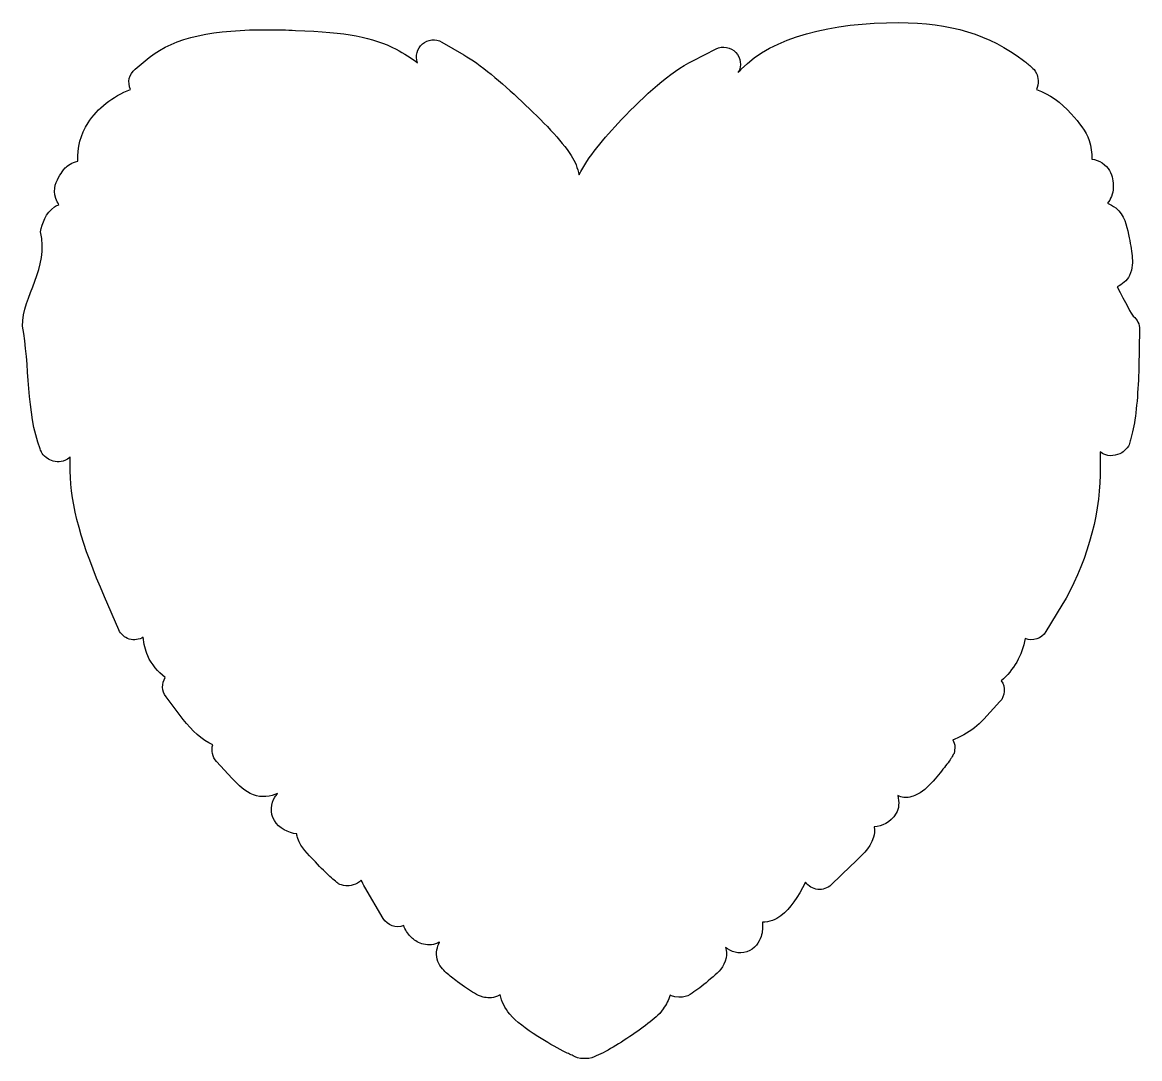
# Model space of a CAD drawing. Header units: centimetres. Extents: x -12.9 to 13.2, y -30.6 to 24.8.
# Drawn here: x -11.88 to 13.23, y -30.63 to -7.33 of the extents above; entities that cross this region are included whole.
import ezdxf

# ---------------------------------------------------------------- set-up
doc = ezdxf.new("R2010")
doc.units = ezdxf.units.CM
doc.header["$MEASUREMENT"] = 0
doc.layers.add('Layer 1', color=7, linetype='Continuous')

msp = doc.modelspace()

# ---------------------------------------------------------------- linework, layer by layer
at = {"layer": 'Layer 1', "color": 16}
msp.add_open_spline([(7.81909, -7.33911), (6.30493, -7.33464), (4.98252, -7.66417), (4.2745, -8.38835), (4.2745, -8.38835), (4.25033, -8.41306), (4.23038, -8.43497), (4.20753, -8.45863), (4.20753, -8.45863), (4.29047, -8.3137), (4.26867, -8.13166), (4.15379, -8.01049), (4.15379, -8.01049), (4.0389, -7.88931), (3.85809, -7.85766), (3.70895, -7.93277), (3.70895, -7.93277), (3.70895, -7.93277), (3.19054, -8.19652), (3.19054, -8.19652), (3.19054, -8.19652), (2.68189, -8.45552), (2.10332, -8.97048), (1.5865, -9.52192), (1.5865, -9.52192), (1.18505, -9.95026), (0.83372, -10.36119), (0.62987, -10.76215), (0.62987, -10.76215), (0.59664, -10.61284), (0.54353, -10.46564), (0.45458, -10.32725), (0.45458, -10.32725), (0.23459, -9.985), (-0.18937, -9.54951), (-0.65584, -9.11264), (-0.65584, -9.11264), (-1.12232, -8.67578), (-1.59718, -8.27232), (-1.95809, -8.06506), (-1.95809, -8.06506), (-1.95809, -8.06506), (-2.45501, -7.77898), (-2.45501, -7.77898), (-2.45501, -7.77898), (-2.59357, -7.69988), (-2.76691, -7.71675), (-2.88827, -7.82032), (-2.88827, -7.82032), (-3.00963, -7.92389), (-3.05292, -8.09191), (-2.99658, -8.24117), (-2.99658, -8.24117), (-3.14319, -8.13313), (-3.3035, -8.03238), (-3.47862, -7.94103), (-3.47862, -7.94103), (-4.01857, -7.65938), (-4.57371, -7.56208), (-5.74163, -7.51439), (-5.74163, -7.51439), (-5.94178, -7.50622), (-6.13301, -7.5012), (-6.31462, -7.50034), (-6.31462, -7.50034), (-7.5867, -7.49428), (-8.44735, -7.65653), (-9.02743, -8.12624), (-9.02743, -8.12624), (-9.02743, -8.12624), (-9.34575, -8.38504), (-9.34575, -8.38504), (-9.34575, -8.38504), (-9.48166, -8.49573), (-9.52375, -8.68529), (-9.44745, -8.8431), (-9.44745, -8.8431), (-9.85579, -9.00264), (-10.18871, -9.26296), (-10.40243, -9.5922), (-10.40243, -9.5922), (-10.56828, -9.84769), (-10.64619, -10.15174), (-10.63312, -10.45788), (-10.63312, -10.45788), (-10.77264, -10.47747), (-10.86713, -10.55657), (-10.91506, -10.60837), (-10.91506, -10.60837), (-10.96974, -10.66744), (-11.00021, -10.7167), (-11.03578, -10.77208), (-11.03578, -10.77208), (-11.11354, -10.89313), (-11.20262, -11.07671), (-11.12838, -11.2938), (-11.12838, -11.2938), (-11.11039, -11.34642), (-11.08662, -11.39067), (-11.05893, -11.4294), (-11.05893, -11.4294), (-11.09209, -11.44571), (-11.12512, -11.45993), (-11.15815, -11.48314), (-11.15815, -11.48314), (-11.36175, -11.6262), (-11.42995, -11.84578), (-11.474, -12.04373), (-11.474, -12.04373), (-11.26701, -12.86058), (-11.88027, -13.47703), (-11.875, -14.16371), (-11.875, -14.16371), (-11.71521, -15.02031), (-11.79331, -16.11769), (-11.47978, -16.92364), (-11.47978, -16.92364), (-11.45332, -16.98501), (-11.44425, -17.05874), (-11.29457, -17.1535), (-11.29457, -17.1535), (-11.21974, -17.20087), (-11.07591, -17.23429), (-10.95971, -17.19732), (-10.95971, -17.19732), (-10.88694, -17.17417), (-10.84058, -17.13891), (-10.80427, -17.10306), (-10.80427, -17.10306), (-10.80427, -17.10306), (-10.80344, -17.42635), (-10.80344, -17.42635), (-10.80344, -17.42635), (-10.80178, -18.17562), (-10.53626, -19.0952), (-10.03532, -20.24582), (-10.03532, -20.24582), (-10.03532, -20.24582), (-9.71286, -20.98665), (-9.71286, -20.98665), (-9.71286, -20.98665), (-9.6685, -21.08806), (-9.58232, -21.16536), (-9.47639, -21.19749), (-9.47639, -21.19749), (-9.37047, -21.22962), (-9.25542, -21.21335), (-9.1622, -21.15367), (-9.1622, -21.15367), (-9.14812, -21.302), (-9.1193, -21.44179), (-9.06132, -21.57452), (-9.06132, -21.57452), (-8.97583, -21.77026), (-8.83385, -21.92853), (-8.66858, -22.06152), (-8.66858, -22.06152), (-8.75394, -22.19507), (-8.74701, -22.36767), (-8.65122, -22.49395), (-8.65122, -22.49395), (-8.65122, -22.49395), (-8.26344, -23.00244), (-8.26344, -23.00244), (-8.26344, -23.00244), (-8.06695, -23.26006), (-7.84582, -23.46322), (-7.59785, -23.57212), (-7.59785, -23.57212), (-7.64183, -23.70356), (-7.61043, -23.84853), (-7.51599, -23.94998), (-7.51599, -23.94998), (-7.51599, -23.94998), (-7.16211, -24.33115), (-7.16211, -24.33115), (-7.16211, -24.33115), (-7.01132, -24.49378), (-6.88326, -24.62255), (-6.68669, -24.69908), (-6.68669, -24.69908), (-6.51073, -24.76759), (-6.29882, -24.73786), (-6.14264, -24.67097), (-6.14264, -24.67097), (-6.16539, -24.69567), (-6.18668, -24.72232), (-6.20631, -24.75283), (-6.20631, -24.75283), (-6.28795, -24.87973), (-6.32071, -25.10767), (-6.21705, -25.27538), (-6.21705, -25.27538), (-6.11045, -25.44787), (-5.90303, -25.55878), (-5.71187, -25.57469), (-5.71187, -25.57469), (-5.70723, -25.61274), (-5.69968, -25.64843), (-5.68871, -25.67887), (-5.68871, -25.67887), (-5.60834, -25.90207), (-5.48265, -26.00984), (-5.29515, -26.20556), (-5.29515, -26.20556), (-5.15972, -26.34691), (-5.0543, -26.4542), (-4.9669, -26.53546), (-4.9669, -26.53546), (-4.9232, -26.57608), (-4.88478, -26.6096), (-4.84122, -26.64212), (-4.84122, -26.64212), (-4.79767, -26.67463), (-4.77704, -26.72234), (-4.60971, -26.74464), (-4.60971, -26.74464), (-4.5273, -26.75562), (-4.36091, -26.7232), (-4.26493, -26.61649), (-4.26493, -26.61649), (-4.23769, -26.66811), (-4.21552, -26.72095), (-4.18555, -26.77193), (-4.18555, -26.77193), (-4.18555, -26.77193), (-3.77296, -27.47638), (-3.77296, -27.47638), (-3.77296, -27.47638), (-3.67877, -27.63607), (-3.48274, -27.70398), (-3.30994, -27.63679), (-3.30994, -27.63679), (-3.27674, -27.72907), (-3.22552, -27.81629), (-3.15781, -27.884), (-3.15781, -27.884), (-3.10426, -27.93755), (-3.03924, -27.99274), (-2.94118, -28.03283), (-2.94118, -28.03283), (-2.84312, -28.07292), (-2.70651, -28.08214), (-2.59888, -28.04937), (-2.59888, -28.04937), (-2.563, -28.03845), (-2.53563, -28.02385), (-2.50627, -28.00968), (-2.50627, -28.00968), (-2.55464, -28.10559), (-2.59413, -28.25084), (-2.55754, -28.38837), (-2.55754, -28.38837), (-2.51613, -28.544), (-2.42891, -28.62732), (-2.35414, -28.69595), (-2.35414, -28.69595), (-2.27936, -28.76456), (-2.19954, -28.82493), (-2.09865, -28.90017), (-2.09865, -28.90017), (-1.95181, -29.00968), (-1.83503, -29.09373), (-1.71914, -29.15897), (-1.71914, -29.15897), (-1.66119, -29.19158), (-1.60417, -29.22115), (-1.52566, -29.24248), (-1.52566, -29.24248), (-1.44715, -29.26381), (-1.32981, -29.27992), (-1.20155, -29.22346), (-1.20155, -29.22346), (-1.18036, -29.21413), (-1.16244, -29.20042), (-1.14367, -29.1879), (-1.14367, -29.1879), (-1.10872, -29.34457), (-1.036, -29.50034), (-0.92787, -29.62695), (-0.92787, -29.62695), (-0.7745, -29.80652), (-0.57341, -29.95136), (-0.29618, -30.12718), (-0.29618, -30.12718), (-0.09576, -30.25428), (0.1032, -30.36958), (0.27102, -30.45625), (0.27102, -30.45625), (0.35493, -30.49959), (0.43008, -30.53569), (0.50006, -30.56457), (0.50006, -30.56457), (0.57003, -30.59344), (0.59617, -30.62823), (0.76133, -30.62823), (0.76133, -30.62823), (0.90551, -30.62824), (0.95059, -30.595), (1.01764, -30.56705), (1.01764, -30.56705), (1.08471, -30.53909), (1.1525, -30.50502), (1.226, -30.46535), (1.226, -30.46535), (1.37302, -30.38599), (1.53967, -30.28393), (1.70639, -30.17431), (1.70639, -30.17431), (1.87311, -30.06468), (2.03837, -29.94883), (2.17768, -29.84027), (2.17768, -29.84027), (2.31698, -29.7317), (2.41871, -29.6623), (2.52246, -29.51037), (2.52246, -29.51037), (2.59037, -29.41093), (2.64557, -29.30901), (2.67873, -29.20113), (2.67873, -29.20113), (2.71388, -29.21867), (2.74956, -29.23247), (2.78539, -29.23834), (2.78539, -29.23834), (3.04593, -29.28105), (3.1401, -29.17395), (3.25503, -29.09613), (3.25503, -29.09613), (3.36996, -29.0183), (3.49193, -28.91787), (3.64446, -28.78689), (3.64446, -28.78689), (3.76583, -28.68267), (3.88779, -28.57148), (3.93385, -28.36522), (3.93385, -28.36522), (3.95195, -28.28416), (3.9435, -28.20488), (3.92558, -28.12957), (3.92558, -28.12957), (4.03562, -28.21965), (4.22439, -28.2882), (4.40266, -28.22714), (4.40266, -28.22714), (4.58537, -28.16455), (4.68159, -28.01129), (4.72264, -27.88235), (4.72264, -27.88235), (4.75665, -27.77553), (4.75943, -27.669), (4.74993, -27.55906), (4.74993, -27.55906), (4.90624, -27.56124), (5.05779, -27.50163), (5.16499, -27.42098), (5.16499, -27.42098), (5.39086, -27.25106), (5.54249, -27.00592), (5.72227, -26.66279), (5.72227, -26.66279), (5.78533, -26.75365), (5.88508, -26.81289), (5.99512, -26.82402), (5.99512, -26.82402), (6.10516, -26.83515), (6.21445, -26.79705), (6.29443, -26.72067), (6.29443, -26.72067), (6.29443, -26.72067), (6.73761, -26.2965), (6.73761, -26.2965), (6.73761, -26.2965), (6.99322, -26.05161), (7.15931, -25.92842), (7.25189, -25.65076), (7.25189, -25.65076), (7.27312, -25.5871), (7.2758, -25.50379), (7.26429, -25.42007), (7.26429, -25.42007), (7.43972, -25.3976), (7.61897, -25.33915), (7.75956, -25.11167), (7.75956, -25.11167), (7.81871, -25.01597), (7.83241, -24.85428), (7.79429, -24.71562), (7.79429, -24.71562), (7.83867, -24.73543), (7.88383, -24.75163), (7.92823, -24.75531), (7.92823, -24.75531), (8.06527, -24.76664), (8.16246, -24.72445), (8.23994, -24.68255), (8.23994, -24.68255), (8.39491, -24.59873), (8.50525, -24.48538), (8.63351, -24.33611), (8.63351, -24.33611), (8.73508, -24.2179), (8.82674, -24.10496), (8.89727, -24.01117), (8.89727, -24.01117), (8.93253, -23.96427), (8.96195, -23.923), (8.98822, -23.88218), (8.98822, -23.88218), (9.00135, -23.86178), (9.01364, -23.84243), (9.02791, -23.81438), (9.02791, -23.81438), (9.04217, -23.78634), (9.07669, -23.78307), (9.07669, -23.62256), (9.07669, -23.62256), (9.07669, -23.5647), (9.05665, -23.5119), (9.03121, -23.46298), (9.03121, -23.46298), (9.11689, -23.43384), (9.19689, -23.39427), (9.27761, -23.34971), (9.27761, -23.34971), (9.44124, -23.25937), (9.59712, -23.14167), (9.72988, -22.99665), (9.72988, -22.99665), (9.72988, -22.99665), (10.08955, -22.60392), (10.08955, -22.60392), (10.08955, -22.60392), (10.20797, -22.47373), (10.22099, -22.27908), (10.12097, -22.13428), (10.12097, -22.13428), (10.39379, -21.89274), (10.58999, -21.56799), (10.65592, -21.18343), (10.65592, -21.18343), (10.82758, -21.25275), (11.02418, -21.18768), (11.1206, -21.02964), (11.1206, -21.02964), (11.1206, -21.02964), (11.48192, -20.43764), (11.48192, -20.43764), (11.48192, -20.43764), (12.00031, -19.58804), (12.33867, -18.44785), (12.3385, -17.50986), (12.3385, -17.50986), (12.3385, -17.50986), (12.3385, -16.98648), (12.3385, -16.98648), (12.3385, -16.98648), (12.36844, -17.01177), (12.40792, -17.03748), (12.46584, -17.05841), (12.46584, -17.05841), (12.59189, -17.10398), (12.7838, -17.05176), (12.86188, -16.98565), (12.86188, -16.98565), (13.01805, -16.85345), (13.00136, -16.78737), (13.02394, -16.71528), (13.02394, -16.71528), (13.04652, -16.64319), (13.06471, -16.56558), (13.08595, -16.46889), (13.08595, -16.46889), (13.1558, -16.15098), (13.19988, -15.58674), (13.20998, -15.09471), (13.20998, -15.09471), (13.20998, -15.09471), (13.22734, -14.23977), (13.22734, -14.23977), (13.22734, -14.23977), (13.22963, -14.12266), (13.1772, -14.01143), (13.08595, -13.93798), (13.08595, -13.93798), (13.05318, -13.9116), (12.90597, -13.62783), (12.72711, -13.28066), (12.72711, -13.28066), (12.83396, -13.2279), (12.94356, -13.13979), (12.99996, -13.02434), (12.99996, -13.02434), (13.07926, -12.86205), (13.07148, -12.72225), (13.05867, -12.58365), (13.05867, -12.58365), (13.04585, -12.44505), (13.0178, -12.29494), (12.98012, -12.10657), (12.98012, -12.10657), (12.93625, -11.8872), (12.89202, -11.67318), (12.69073, -11.50712), (12.69073, -11.50712), (12.63027, -11.45724), (12.56806, -11.42589), (12.5047, -11.40129), (12.5047, -11.40129), (12.57731, -11.31154), (12.63533, -11.19618), (12.63533, -11.04162), (12.63533, -11.04162), (12.63533, -10.914), (12.62058, -10.79308), (12.551, -10.66542), (12.551, -10.66542), (12.48509, -10.5445), (12.3224, -10.4209), (12.15164, -10.40827), (12.15164, -10.40827), (12.15716, -10.26859), (12.14382, -10.12749), (12.09459, -9.99156), (12.09459, -9.99156), (12.0156, -9.77341), (11.87788, -9.59774), (11.69193, -9.38963), (11.69193, -9.38963), (11.45662, -9.12628), (11.21482, -8.95426), (10.91141, -8.84558), (10.91141, -8.84558), (10.96924, -8.71699), (10.94731, -8.55607), (10.91141, -8.48509), (10.91141, -8.48509), (10.87195, -8.40707), (10.8374, -8.37578), (10.80723, -8.34618), (10.80723, -8.34618), (10.74688, -8.28696), (10.6919, -8.24754), (10.62202, -8.19405), (10.62202, -8.19405), (9.85506, -7.60691), (8.96385, -7.34249), (7.81909, -7.33911)], degree=3, knots=[0, 0, 0, 0, 0.00724638, 0.00724638, 0.00724638, 0.00724638, 0.01449275, 0.01449275, 0.01449275, 0.01449275, 0.02173913, 0.02173913, 0.02173913, 0.02173913, 0.02898551, 0.02898551, 0.02898551, 0.02898551, 0.03623188, 0.03623188, 0.03623188, 0.03623188, 0.04347826, 0.04347826, 0.04347826, 0.04347826, 0.05072464, 0.05072464, 0.05072464, 0.05072464, 0.05797101, 0.05797101, 0.05797101, 0.05797101, 0.06521739, 0.06521739, 0.06521739, 0.06521739, 0.07246377, 0.07246377, 0.07246377, 0.07246377, 0.07971014, 0.07971014, 0.07971014, 0.07971014, 0.08695652, 0.08695652, 0.08695652, 0.08695652, 0.0942029, 0.0942029, 0.0942029, 0.0942029, 0.10144928, 0.10144928, 0.10144928, 0.10144928, 0.10869565, 0.10869565, 0.10869565, 0.10869565, 0.11594203, 0.11594203, 0.11594203, 0.11594203, 0.12318841, 0.12318841, 0.12318841, 0.12318841, 0.13043478, 0.13043478, 0.13043478, 0.13043478, 0.13768116, 0.13768116, 0.13768116, 0.13768116, 0.14492754, 0.14492754, 0.14492754, 0.14492754, 0.15217391, 0.15217391, 0.15217391, 0.15217391, 0.15942029, 0.15942029, 0.15942029, 0.15942029, 0.16666667, 0.16666667, 0.16666667, 0.16666667, 0.17391304, 0.17391304, 0.17391304, 0.17391304, 0.18115942, 0.18115942, 0.18115942, 0.18115942, 0.1884058, 0.1884058, 0.1884058, 0.1884058, 0.19565217, 0.19565217, 0.19565217, 0.19565217, 0.20289855, 0.20289855, 0.20289855, 0.20289855, 0.21014493, 0.21014493, 0.21014493, 0.21014493, 0.2173913, 0.2173913, 0.2173913, 0.2173913, 0.22463768, 0.22463768, 0.22463768, 0.22463768, 0.23188406, 0.23188406, 0.23188406, 0.23188406, 0.23913043, 0.23913043, 0.23913043, 0.23913043, 0.24637681, 0.24637681, 0.24637681, 0.24637681, 0.25362319, 0.25362319, 0.25362319, 0.25362319, 0.26086957, 0.26086957, 0.26086957, 0.26086957, 0.26811594, 0.26811594, 0.26811594, 0.26811594, 0.27536232, 0.27536232, 0.27536232, 0.27536232, 0.2826087, 0.2826087, 0.2826087, 0.2826087, 0.28985507, 0.28985507, 0.28985507, 0.28985507, 0.29710145, 0.29710145, 0.29710145, 0.29710145, 0.30434783, 0.30434783, 0.30434783, 0.30434783, 0.3115942, 0.3115942, 0.3115942, 0.3115942, 0.31884058, 0.31884058, 0.31884058, 0.31884058, 0.32608696, 0.32608696, 0.32608696, 0.32608696, 0.33333333, 0.33333333, 0.33333333, 0.33333333, 0.34057971, 0.34057971, 0.34057971, 0.34057971, 0.34782609, 0.34782609, 0.34782609, 0.34782609, 0.35507246, 0.35507246, 0.35507246, 0.35507246, 0.36231884, 0.36231884, 0.36231884, 0.36231884, 0.36956522, 0.36956522, 0.36956522, 0.36956522, 0.37681159, 0.37681159, 0.37681159, 0.37681159, 0.38405797, 0.38405797, 0.38405797, 0.38405797, 0.39130435, 0.39130435, 0.39130435, 0.39130435, 0.39855072, 0.39855072, 0.39855072, 0.39855072, 0.4057971, 0.4057971, 0.4057971, 0.4057971, 0.41304348, 0.41304348, 0.41304348, 0.41304348, 0.42028986, 0.42028986, 0.42028986, 0.42028986, 0.42753623, 0.42753623, 0.42753623, 0.42753623, 0.43478261, 0.43478261, 0.43478261, 0.43478261, 0.44202899, 0.44202899, 0.44202899, 0.44202899, 0.44927536, 0.44927536, 0.44927536, 0.44927536, 0.45652174, 0.45652174, 0.45652174, 0.45652174, 0.46376812, 0.46376812, 0.46376812, 0.46376812, 0.47101449, 0.47101449, 0.47101449, 0.47101449, 0.47826087, 0.47826087, 0.47826087, 0.47826087, 0.48550725, 0.48550725, 0.48550725, 0.48550725, 0.49275362, 0.49275362, 0.49275362, 0.49275362, 0.5, 0.5, 0.5, 0.5, 0.50724638, 0.50724638, 0.50724638, 0.50724638, 0.51449275, 0.51449275, 0.51449275, 0.51449275, 0.52173913, 0.52173913, 0.52173913, 0.52173913, 0.52898551, 0.52898551, 0.52898551, 0.52898551, 0.53623188, 0.53623188, 0.53623188, 0.53623188, 0.54347826, 0.54347826, 0.54347826, 0.54347826, 0.55072464, 0.55072464, 0.55072464, 0.55072464, 0.55797101, 0.55797101, 0.55797101, 0.55797101, 0.56521739, 0.56521739, 0.56521739, 0.56521739, 0.57246377, 0.57246377, 0.57246377, 0.57246377, 0.57971014, 0.57971014, 0.57971014, 0.57971014, 0.58695652, 0.58695652, 0.58695652, 0.58695652, 0.5942029, 0.5942029, 0.5942029, 0.5942029, 0.60144928, 0.60144928, 0.60144928, 0.60144928, 0.60869565, 0.60869565, 0.60869565, 0.60869565, 0.61594203, 0.61594203, 0.61594203, 0.61594203, 0.62318841, 0.62318841, 0.62318841, 0.62318841, 0.63043478, 0.63043478, 0.63043478, 0.63043478, 0.63768116, 0.63768116, 0.63768116, 0.63768116, 0.64492754, 0.64492754, 0.64492754, 0.64492754, 0.65217391, 0.65217391, 0.65217391, 0.65217391, 0.65942029, 0.65942029, 0.65942029, 0.65942029, 0.66666667, 0.66666667, 0.66666667, 0.66666667, 0.67391304, 0.67391304, 0.67391304, 0.67391304, 0.68115942, 0.68115942, 0.68115942, 0.68115942, 0.6884058, 0.6884058, 0.6884058, 0.6884058, 0.69565217, 0.69565217, 0.69565217, 0.69565217, 0.70289855, 0.70289855, 0.70289855, 0.70289855, 0.71014493, 0.71014493, 0.71014493, 0.71014493, 0.7173913, 0.7173913, 0.7173913, 0.7173913, 0.72463768, 0.72463768, 0.72463768, 0.72463768, 0.73188406, 0.73188406, 0.73188406, 0.73188406, 0.73913043, 0.73913043, 0.73913043, 0.73913043, 0.74637681, 0.74637681, 0.74637681, 0.74637681, 0.75362319, 0.75362319, 0.75362319, 0.75362319, 0.76086957, 0.76086957, 0.76086957, 0.76086957, 0.76811594, 0.76811594, 0.76811594, 0.76811594, 0.77536232, 0.77536232, 0.77536232, 0.77536232, 0.7826087, 0.7826087, 0.7826087, 0.7826087, 0.78985507, 0.78985507, 0.78985507, 0.78985507, 0.79710145, 0.79710145, 0.79710145, 0.79710145, 0.80434783, 0.80434783, 0.80434783, 0.80434783, 0.8115942, 0.8115942, 0.8115942, 0.8115942, 0.81884058, 0.81884058, 0.81884058, 0.81884058, 0.82608696, 0.82608696, 0.82608696, 0.82608696, 0.83333333, 0.83333333, 0.83333333, 0.83333333, 0.84057971, 0.84057971, 0.84057971, 0.84057971, 0.84782609, 0.84782609, 0.84782609, 0.84782609, 0.85507246, 0.85507246, 0.85507246, 0.85507246, 0.86231884, 0.86231884, 0.86231884, 0.86231884, 0.86956522, 0.86956522, 0.86956522, 0.86956522, 0.87681159, 0.87681159, 0.87681159, 0.87681159, 0.88405797, 0.88405797, 0.88405797, 0.88405797, 0.89130435, 0.89130435, 0.89130435, 0.89130435, 0.89855072, 0.89855072, 0.89855072, 0.89855072, 0.9057971, 0.9057971, 0.9057971, 0.9057971, 0.91304348, 0.91304348, 0.91304348, 0.91304348, 0.92028986, 0.92028986, 0.92028986, 0.92028986, 0.92753623, 0.92753623, 0.92753623, 0.92753623, 0.93478261, 0.93478261, 0.93478261, 0.93478261, 0.94202899, 0.94202899, 0.94202899, 0.94202899, 0.94927536, 0.94927536, 0.94927536, 0.94927536, 0.95652174, 0.95652174, 0.95652174, 0.95652174, 0.96376812, 0.96376812, 0.96376812, 0.96376812, 0.97101449, 0.97101449, 0.97101449, 0.97101449, 0.97826087, 0.97826087, 0.97826087, 0.97826087, 0.98550725, 0.98550725, 0.98550725, 0.98550725, 1, 1, 1, 1], dxfattribs=at)

doc.saveas('drawing.dxf')
